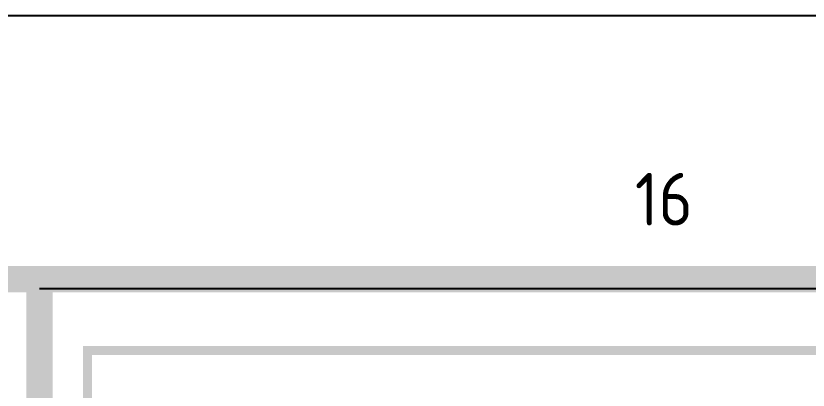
# Model space of a CAD drawing. Extents: x 815029915 to 815825525, y 579155098 to 579748855.
# Drawn here: x 815541217 to 815544226, y 579450023 to 579451444 of the extents above; entities that cross this region are included whole.
import ezdxf
from ezdxf.enums import TextEntityAlignment as Align

# ---------------------------------------------------------------- set-up
doc = ezdxf.new("R2010")
doc.units = 0
doc.header["$LTSCALE"] = 100
doc.header["$MEASUREMENT"] = 0
doc.layers.add('TK', color=7, linetype='Continuous')
doc.layers.add('zm', color=1, linetype='Continuous')
doc.styles.add('ISOCP', font='isocp.shx', dxfattribs={"bigfont": 'gbcbig.shx'})

# ---------------------------------------------------------------- blocks, each defined once
blk = doc.blocks.new('CCIAD-TK-A2-图签')
at = {"layer": 'TK', "color": 0}
blk.add_line((529.286, 409.65), (584, 409.65), dxfattribs=at)
at = {"layer": 'TK', "const_width": 1}
blk.add_lwpolyline([(529.286, 10.457), (529.286, 410)], dxfattribs=at)
at = {"layer": 'TK', "const_width": 0.347}
for points in [[(531.117, 349.234), (582.387, 349.234), (582.387, 407.289), (531.117, 407.289)], [(531.117, 407.289), (582.387, 407.289), (582.387, 407.289), (531.117, 407.289)]]:
    blk.add_lwpolyline(points, close=True, dxfattribs=at)
blk = doc.blocks.new('l')
at = {"layer": 'TK'}
blk.add_lwpolyline([(815463677.3, 579451444.5), (815463677.3, 579409444.5), (815547777.3, 579409444.5), (815547777.3, 579451444.5)], close=True, dxfattribs=at)

msp = doc.modelspace()

# ---------------------------------------------------------------- linework, layer by layer
at = {"layer": 'TK', "const_width": 100}
msp.add_lwpolyline([(815466177.3, 579410490.1), (815466177.3, 579450444.5), (815546777.3, 579450444.5), (815546777.3, 579410490.1)], close=True, dxfattribs=at)

# ---------------------------------------------------------------- block references
at = {"layer": 'TK', "xscale": 100, "yscale": 100, "zscale": 100}
msp.add_blockref('CCIAD-TK-A2-图签', (815488377.3, 579409444.5), dxfattribs=at)
at = {"layer": 'zm', "color": 1}
msp.add_blockref('l', (0, 0), dxfattribs=at)

# ---------------------------------------------------------------- texts
at = {"layer": 'TK', "style": 'ISOCP'}
msp.add_text('16', height=200, dxfattribs=at).set_placement((815543677.3, 579450748.3), align=Align.MIDDLE)

doc.saveas('drawing.dxf')
